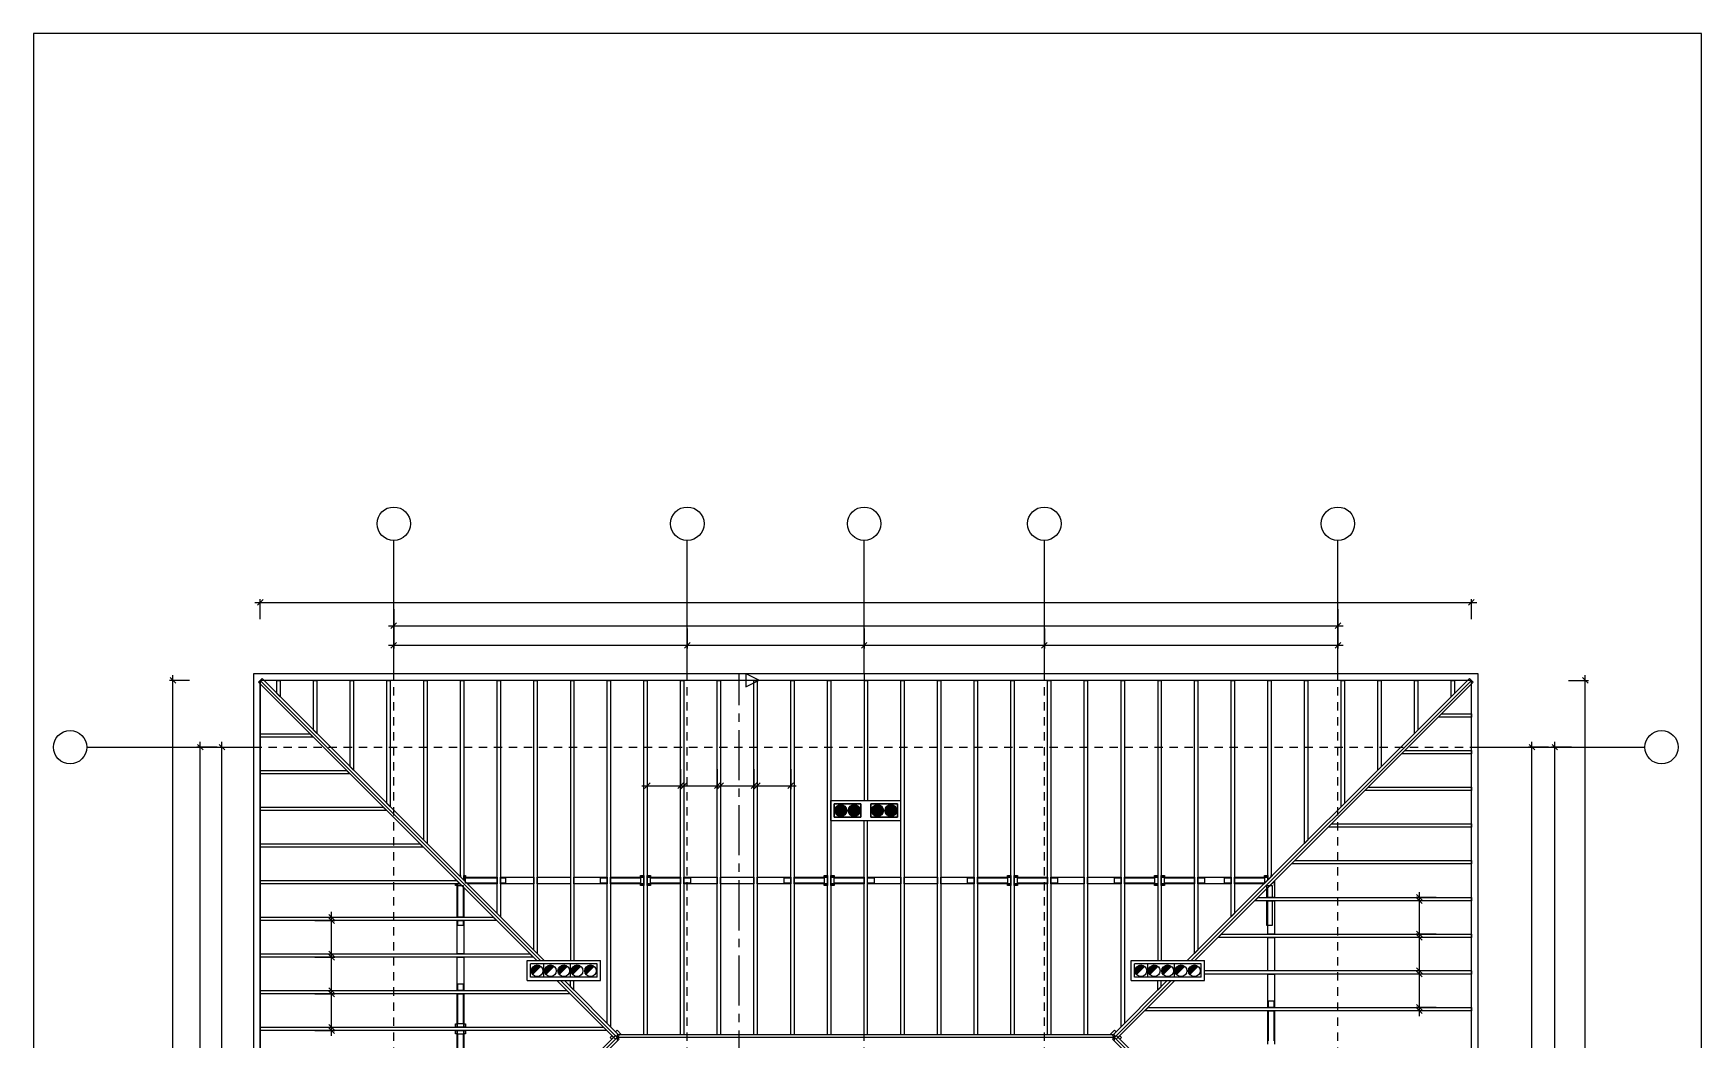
# Model space of a CAD drawing. Header units: metres. Extents: x -220 to 294, y -29 to 18.
# Drawn here: x -40.28 to -15.28, y 2.92 to 18 of the extents above; entities that cross this region are included whole.
import ezdxf

# ---------------------------------------------------------------- set-up
doc = ezdxf.new("R2010")
doc.units = ezdxf.units.M
doc.header["$MEASUREMENT"] = 0
doc.linetypes.add('CENTER2', pattern=[1.125, 0.75, -0.125, 0.125, -0.125])
doc.linetypes.add('HIDDEN2', pattern=[0.1875, 0.125, -0.0625])
for name, color, linetype in [('Aks', 7, 'Continuous'), ('Cati', 7, 'Continuous'), ('Cizgi', 7, 'Continuous'), ('Duvar', 7, 'Continuous'), ('Olculendirme', 7, 'Continuous'), ('Rota', 7, 'Continuous'), ('Standart', 7, 'Continuous')]:
    doc.layers.add(name, color=color, linetype=linetype)

msp = doc.modelspace()

# ---------------------------------------------------------------- hatches: boundary and pattern name
at = {"layer": 'Standart', "linetype": 'Continuous', "lineweight": -3}
for points in [[(-28.123, 6.41), (-28.129, 6.416), (-28.14, 6.423), (-28.15, 6.428), (-28.163, 6.433), (-28.176, 6.435), (-28.184, 6.435), (-28.191, 6.435), (-28.201, 6.434), (-28.207, 6.432), (-28.213, 6.43), (-28.223, 6.426), (-28.234, 6.42), (-28.243, 6.412), (-28.25, 6.406), (-28.255, 6.399), (-28.259, 6.392), (-28.262, 6.388), (-28.266, 6.378), (-28.268, 6.37), (-28.27, 6.364), (-28.271, 6.359), (-28.271, 6.353), (-28.271, 6.346), (-28.271, 6.337), (-28.269, 6.329), (-28.266, 6.319), (-28.263, 6.312), (-28.26, 6.306), (-28.257, 6.301), (-28.254, 6.297), (-28.252, 6.294), (-28.249, 6.29), (-28.246, 6.287)], [(-28.243, 6.29), (-28.237, 6.284), (-28.226, 6.277), (-28.216, 6.272), (-28.203, 6.267), (-28.19, 6.265), (-28.182, 6.265), (-28.175, 6.265), (-28.165, 6.266), (-28.159, 6.268), (-28.153, 6.27), (-28.143, 6.274), (-28.132, 6.28), (-28.123, 6.288), (-28.116, 6.294), (-28.111, 6.301), (-28.107, 6.308), (-28.104, 6.312), (-28.1, 6.322), (-28.098, 6.33), (-28.096, 6.336), (-28.095, 6.341), (-28.095, 6.347), (-28.095, 6.354), (-28.095, 6.363), (-28.097, 6.371), (-28.1, 6.381), (-28.103, 6.388), (-28.106, 6.394), (-28.109, 6.399), (-28.112, 6.403), (-28.114, 6.406), (-28.117, 6.41), (-28.12, 6.413)], [(-27.923, 6.41), (-27.929, 6.416), (-27.94, 6.423), (-27.95, 6.428), (-27.963, 6.433), (-27.976, 6.435), (-27.984, 6.435), (-27.991, 6.435), (-28.001, 6.434), (-28.007, 6.432), (-28.013, 6.43), (-28.023, 6.426), (-28.034, 6.42), (-28.043, 6.412), (-28.05, 6.406), (-28.055, 6.399), (-28.059, 6.392), (-28.062, 6.388), (-28.066, 6.378), (-28.068, 6.37), (-28.07, 6.364), (-28.071, 6.359), (-28.071, 6.353), (-28.071, 6.346), (-28.071, 6.337), (-28.069, 6.329), (-28.066, 6.319), (-28.063, 6.312), (-28.06, 6.306), (-28.057, 6.301), (-28.054, 6.297), (-28.052, 6.294), (-28.049, 6.29), (-28.046, 6.287)], [(-28.043, 6.29), (-28.037, 6.284), (-28.026, 6.277), (-28.016, 6.272), (-28.003, 6.267), (-27.99, 6.265), (-27.982, 6.265), (-27.975, 6.265), (-27.965, 6.266), (-27.959, 6.268), (-27.953, 6.27), (-27.943, 6.274), (-27.932, 6.28), (-27.923, 6.288), (-27.916, 6.294), (-27.911, 6.301), (-27.907, 6.308), (-27.904, 6.312), (-27.9, 6.322), (-27.898, 6.33), (-27.896, 6.336), (-27.895, 6.341), (-27.895, 6.347), (-27.895, 6.354), (-27.895, 6.363), (-27.897, 6.371), (-27.9, 6.381), (-27.903, 6.388), (-27.906, 6.394), (-27.909, 6.399), (-27.912, 6.403), (-27.914, 6.406), (-27.917, 6.41), (-27.92, 6.413)], [(-27.573, 6.41), (-27.579, 6.416), (-27.59, 6.423), (-27.6, 6.428), (-27.613, 6.433), (-27.626, 6.435), (-27.634, 6.435), (-27.641, 6.435), (-27.651, 6.434), (-27.657, 6.432), (-27.663, 6.43), (-27.673, 6.426), (-27.684, 6.42), (-27.693, 6.412), (-27.7, 6.406), (-27.705, 6.399), (-27.709, 6.392), (-27.712, 6.388), (-27.716, 6.378), (-27.718, 6.37), (-27.72, 6.364), (-27.721, 6.359), (-27.721, 6.353), (-27.721, 6.346), (-27.721, 6.337), (-27.719, 6.329), (-27.716, 6.319), (-27.713, 6.312), (-27.71, 6.306), (-27.707, 6.301), (-27.704, 6.297), (-27.702, 6.294), (-27.699, 6.29), (-27.696, 6.287)], [(-27.693, 6.29), (-27.687, 6.284), (-27.676, 6.277), (-27.666, 6.272), (-27.653, 6.267), (-27.64, 6.265), (-27.632, 6.265), (-27.625, 6.265), (-27.615, 6.266), (-27.609, 6.268), (-27.603, 6.27), (-27.593, 6.274), (-27.582, 6.28), (-27.573, 6.288), (-27.566, 6.294), (-27.561, 6.301), (-27.557, 6.308), (-27.554, 6.312), (-27.55, 6.322), (-27.548, 6.33), (-27.546, 6.336), (-27.545, 6.341), (-27.545, 6.347), (-27.545, 6.354), (-27.545, 6.363), (-27.547, 6.371), (-27.55, 6.381), (-27.553, 6.388), (-27.556, 6.394), (-27.559, 6.399), (-27.562, 6.403), (-27.564, 6.406), (-27.567, 6.41), (-27.57, 6.413)], [(-27.373, 6.41), (-27.379, 6.416), (-27.39, 6.423), (-27.4, 6.428), (-27.413, 6.433), (-27.426, 6.435), (-27.434, 6.435), (-27.441, 6.435), (-27.451, 6.434), (-27.457, 6.432), (-27.463, 6.43), (-27.473, 6.426), (-27.484, 6.42), (-27.493, 6.412), (-27.5, 6.406), (-27.505, 6.399), (-27.509, 6.392), (-27.512, 6.388), (-27.516, 6.378), (-27.518, 6.37), (-27.52, 6.364), (-27.521, 6.359), (-27.521, 6.353), (-27.521, 6.346), (-27.521, 6.337), (-27.519, 6.329), (-27.516, 6.319), (-27.513, 6.312), (-27.51, 6.306), (-27.507, 6.301), (-27.504, 6.297), (-27.502, 6.294), (-27.499, 6.29), (-27.496, 6.287)], [(-27.493, 6.29), (-27.487, 6.284), (-27.476, 6.277), (-27.466, 6.272), (-27.453, 6.267), (-27.44, 6.265), (-27.432, 6.265), (-27.425, 6.265), (-27.415, 6.266), (-27.409, 6.268), (-27.403, 6.27), (-27.393, 6.274), (-27.382, 6.28), (-27.373, 6.288), (-27.366, 6.294), (-27.361, 6.301), (-27.357, 6.308), (-27.354, 6.312), (-27.35, 6.322), (-27.348, 6.33), (-27.346, 6.336), (-27.345, 6.341), (-27.345, 6.347), (-27.345, 6.354), (-27.345, 6.363), (-27.347, 6.371), (-27.35, 6.381), (-27.353, 6.388), (-27.356, 6.394), (-27.359, 6.399), (-27.362, 6.403), (-27.364, 6.406), (-27.367, 6.41), (-27.37, 6.413)], [(-32.673, 4.01), (-32.679, 4.016), (-32.69, 4.023), (-32.7, 4.028), (-32.713, 4.033), (-32.726, 4.035), (-32.734, 4.035), (-32.741, 4.035), (-32.751, 4.034), (-32.757, 4.032), (-32.763, 4.03), (-32.773, 4.026), (-32.784, 4.02), (-32.793, 4.012), (-32.8, 4.006), (-32.805, 3.999), (-32.809, 3.992), (-32.812, 3.988), (-32.816, 3.978), (-32.818, 3.97), (-32.82, 3.964), (-32.821, 3.959), (-32.821, 3.953), (-32.821, 3.946), (-32.821, 3.937), (-32.819, 3.929), (-32.816, 3.919), (-32.813, 3.912), (-32.81, 3.906), (-32.807, 3.901), (-32.804, 3.897), (-32.802, 3.894), (-32.799, 3.89), (-32.796, 3.887)], [(-32.473, 4.01), (-32.479, 4.016), (-32.49, 4.023), (-32.5, 4.028), (-32.513, 4.033), (-32.526, 4.035), (-32.534, 4.035), (-32.541, 4.035), (-32.551, 4.034), (-32.557, 4.032), (-32.563, 4.03), (-32.573, 4.026), (-32.584, 4.02), (-32.593, 4.012), (-32.6, 4.006), (-32.605, 3.999), (-32.609, 3.992), (-32.612, 3.988), (-32.616, 3.978), (-32.618, 3.97), (-32.62, 3.964), (-32.621, 3.959), (-32.621, 3.953), (-32.621, 3.946), (-32.621, 3.937), (-32.619, 3.929), (-32.616, 3.919), (-32.613, 3.912), (-32.61, 3.906), (-32.607, 3.901), (-32.604, 3.897), (-32.602, 3.894), (-32.599, 3.89), (-32.596, 3.887)], [(-32.273, 4.01), (-32.279, 4.016), (-32.29, 4.023), (-32.3, 4.028), (-32.313, 4.033), (-32.326, 4.035), (-32.334, 4.035), (-32.341, 4.035), (-32.351, 4.034), (-32.357, 4.032), (-32.363, 4.03), (-32.373, 4.026), (-32.384, 4.02), (-32.393, 4.012), (-32.4, 4.006), (-32.405, 3.999), (-32.409, 3.992), (-32.412, 3.988), (-32.416, 3.978), (-32.418, 3.97), (-32.42, 3.964), (-32.421, 3.959), (-32.421, 3.953), (-32.421, 3.946), (-32.421, 3.937), (-32.419, 3.929), (-32.416, 3.919), (-32.413, 3.912), (-32.41, 3.906), (-32.407, 3.901), (-32.404, 3.897), (-32.402, 3.894), (-32.399, 3.89), (-32.396, 3.887)], [(-32.073, 4.01), (-32.079, 4.016), (-32.09, 4.023), (-32.1, 4.028), (-32.113, 4.033), (-32.126, 4.035), (-32.134, 4.035), (-32.141, 4.035), (-32.151, 4.034), (-32.157, 4.032), (-32.163, 4.03), (-32.173, 4.026), (-32.184, 4.02), (-32.193, 4.012), (-32.2, 4.006), (-32.205, 3.999), (-32.209, 3.992), (-32.212, 3.988), (-32.216, 3.978), (-32.218, 3.97), (-32.22, 3.964), (-32.221, 3.959), (-32.221, 3.953), (-32.221, 3.946), (-32.221, 3.937), (-32.219, 3.929), (-32.216, 3.919), (-32.213, 3.912), (-32.21, 3.906), (-32.207, 3.901), (-32.204, 3.897), (-32.202, 3.894), (-32.199, 3.89), (-32.196, 3.887)], [(-31.873, 4.01), (-31.879, 4.016), (-31.89, 4.023), (-31.9, 4.028), (-31.913, 4.033), (-31.926, 4.035), (-31.934, 4.035), (-31.941, 4.035), (-31.951, 4.034), (-31.957, 4.032), (-31.963, 4.03), (-31.973, 4.026), (-31.984, 4.02), (-31.993, 4.012), (-32, 4.006), (-32.005, 3.999), (-32.009, 3.992), (-32.012, 3.988), (-32.016, 3.978), (-32.018, 3.97), (-32.02, 3.964), (-32.021, 3.959), (-32.021, 3.953), (-32.021, 3.946), (-32.021, 3.937), (-32.019, 3.929), (-32.016, 3.919), (-32.013, 3.912), (-32.01, 3.906), (-32.007, 3.901), (-32.004, 3.897), (-32.002, 3.894), (-31.999, 3.89), (-31.996, 3.887)], [(-23.624, 4.01), (-23.631, 4.016), (-23.641, 4.023), (-23.652, 4.028), (-23.664, 4.033), (-23.677, 4.035), (-23.685, 4.035), (-23.692, 4.035), (-23.702, 4.034), (-23.708, 4.032), (-23.714, 4.03), (-23.725, 4.026), (-23.735, 4.02), (-23.744, 4.012), (-23.751, 4.006), (-23.756, 3.999), (-23.76, 3.992), (-23.763, 3.988), (-23.767, 3.978), (-23.769, 3.97), (-23.771, 3.964), (-23.772, 3.959), (-23.772, 3.953), (-23.772, 3.946), (-23.772, 3.937), (-23.77, 3.929), (-23.767, 3.919), (-23.764, 3.912), (-23.761, 3.906), (-23.758, 3.901), (-23.755, 3.897), (-23.753, 3.894), (-23.75, 3.89), (-23.747, 3.887)], [(-23.424, 4.01), (-23.431, 4.016), (-23.441, 4.023), (-23.452, 4.028), (-23.464, 4.033), (-23.477, 4.035), (-23.485, 4.035), (-23.492, 4.035), (-23.502, 4.034), (-23.508, 4.032), (-23.514, 4.03), (-23.525, 4.026), (-23.535, 4.02), (-23.544, 4.012), (-23.551, 4.006), (-23.556, 3.999), (-23.56, 3.992), (-23.563, 3.988), (-23.567, 3.978), (-23.569, 3.97), (-23.571, 3.964), (-23.572, 3.959), (-23.572, 3.953), (-23.572, 3.946), (-23.572, 3.937), (-23.57, 3.929), (-23.567, 3.919), (-23.564, 3.912), (-23.561, 3.906), (-23.558, 3.901), (-23.555, 3.897), (-23.553, 3.894), (-23.55, 3.89), (-23.547, 3.887)], [(-23.224, 4.01), (-23.231, 4.016), (-23.241, 4.023), (-23.252, 4.028), (-23.264, 4.033), (-23.277, 4.035), (-23.285, 4.035), (-23.292, 4.035), (-23.302, 4.034), (-23.308, 4.032), (-23.314, 4.03), (-23.325, 4.026), (-23.335, 4.02), (-23.344, 4.012), (-23.351, 4.006), (-23.356, 3.999), (-23.36, 3.992), (-23.363, 3.988), (-23.367, 3.978), (-23.369, 3.97), (-23.371, 3.964), (-23.372, 3.959), (-23.372, 3.953), (-23.372, 3.946), (-23.372, 3.937), (-23.37, 3.929), (-23.367, 3.919), (-23.364, 3.912), (-23.361, 3.906), (-23.358, 3.901), (-23.355, 3.897), (-23.353, 3.894), (-23.35, 3.89), (-23.347, 3.887)], [(-23.024, 4.01), (-23.031, 4.016), (-23.041, 4.023), (-23.052, 4.028), (-23.064, 4.033), (-23.077, 4.035), (-23.085, 4.035), (-23.092, 4.035), (-23.102, 4.034), (-23.108, 4.032), (-23.114, 4.03), (-23.125, 4.026), (-23.135, 4.02), (-23.144, 4.012), (-23.151, 4.006), (-23.156, 3.999), (-23.16, 3.992), (-23.163, 3.988), (-23.167, 3.978), (-23.169, 3.97), (-23.171, 3.964), (-23.172, 3.959), (-23.172, 3.953), (-23.172, 3.946), (-23.172, 3.937), (-23.17, 3.929), (-23.167, 3.919), (-23.164, 3.912), (-23.161, 3.906), (-23.158, 3.901), (-23.155, 3.897), (-23.153, 3.894), (-23.15, 3.89), (-23.147, 3.887)], [(-22.824, 4.01), (-22.831, 4.016), (-22.841, 4.023), (-22.852, 4.028), (-22.864, 4.033), (-22.877, 4.035), (-22.885, 4.035), (-22.892, 4.035), (-22.902, 4.034), (-22.908, 4.032), (-22.914, 4.03), (-22.925, 4.026), (-22.935, 4.02), (-22.944, 4.012), (-22.951, 4.006), (-22.956, 3.999), (-22.96, 3.992), (-22.963, 3.988), (-22.967, 3.978), (-22.969, 3.97), (-22.971, 3.964), (-22.972, 3.959), (-22.972, 3.953), (-22.972, 3.946), (-22.972, 3.937), (-22.97, 3.929), (-22.967, 3.919), (-22.964, 3.912), (-22.961, 3.906), (-22.958, 3.901), (-22.955, 3.897), (-22.953, 3.894), (-22.95, 3.89), (-22.947, 3.887)]]:
    msp.add_hatch(color=173, dxfattribs=at).paths.add_polyline_path(points)

# ---------------------------------------------------------------- linework, layer by layer
at = {"layer": 'Aks', "color": 248, "linetype": 'Continuous', "lineweight": -3}
for points in [[(-34.883, 8.4), (-34.883, 10.4)], [(-30.483, 8.4), (-30.483, 10.4)], [(-27.833, 8.4), (-27.833, 10.4)], [(-25.133, 8.4), (-25.133, 10.4)], [(-20.734, 8.4), (-20.734, 10.4)], [(-39.483, 7.3), (-36.983, 7.3)], [(-18.634, 7.3), (-16.134, 7.3)]]:
    msp.add_lwpolyline(points, dxfattribs=at)
at = {"layer": 'Aks', "color": 248, "linetype": 'HIDDEN2', "lineweight": -3}
for points in [[(-34.883, -2.5), (-34.883, 8.4)], [(-30.483, -2.5), (-30.483, 8.4)], [(-27.833, 8.4), (-27.833, 6.5)], [(-25.133, -2.5), (-25.133, 8.4)], [(-20.734, -2.5), (-20.734, 8.4)], [(-36.983, 7.3), (-18.634, 7.3)], [(-27.833, -2.5), (-27.833, 6.2)]]:
    msp.add_lwpolyline(points, dxfattribs=at)
at = {"layer": 'Aks', "color": 115, "linetype": 'Continuous', "lineweight": -3}
for centre in [(-34.883, 10.65), (-30.483, 10.65), (-27.833, 10.65), (-25.133, 10.65), (-20.734, 10.65), (-39.733, 7.3), (-15.884, 7.3)]:
    msp.add_circle(centre, 0.25, dxfattribs=at)
at = {"layer": 'Cati', "color": 47, "linetype": 'Continuous', "lineweight": -3}
for points in [[(-36.855, 8.328), (-36.911, 8.272)], [(-36.911, 8.272), (-32.74, 4.1)], [(-36.855, 8.328), (-32.626, 4.1)], [(-36.634, 8.107), (-36.634, 8.3)], [(-36.634, 8.3), (-36.584, 8.3)], [(-36.584, 8.3), (-36.584, 8.057)], [(-36.084, 7.557), (-36.084, 8.3)], [(-36.084, 8.3), (-36.034, 8.3)], [(-36.034, 8.3), (-36.034, 7.507)], [(-35.534, 7.007), (-35.534, 8.3)], [(-35.534, 8.3), (-35.484, 8.3)], [(-35.484, 8.3), (-35.484, 6.957)], [(-34.984, 6.457), (-34.984, 8.3)], [(-34.984, 8.3), (-34.934, 8.3)], [(-34.934, 8.3), (-34.934, 6.407)], [(-34.434, 5.907), (-34.434, 8.3)], [(-34.434, 8.3), (-34.384, 8.3)], [(-34.384, 8.3), (-34.384, 5.857)], [(-33.884, 5.357), (-33.884, 8.3)], [(-33.884, 8.3), (-33.834, 8.3)], [(-33.834, 8.3), (-33.834, 5.307)], [(-33.334, 4.807), (-33.334, 8.3)], [(-33.334, 8.3), (-33.284, 8.3)], [(-33.284, 8.3), (-33.284, 4.757)], [(-32.784, 4.257), (-32.784, 8.3)], [(-32.784, 8.3), (-32.734, 8.3)], [(-32.734, 8.3), (-32.734, 4.207)], [(-32.234, 8.3), (-32.184, 8.3)], [(-32.234, 8.3), (-32.234, 4.1)], [(-32.184, 8.3), (-32.184, 4.1)], [(-31.684, 3.157), (-31.684, 8.3)], [(-31.684, 8.3), (-31.634, 8.3)], [(-31.634, 8.3), (-31.634, 3.107)], [(-31.134, 8.3), (-31.084, 8.3)], [(-31.134, 2.99), (-31.134, 8.3)], [(-31.084, 8.3), (-31.084, 2.99)], [(-30.584, 8.3), (-30.534, 8.3)], [(-30.584, 2.99), (-30.584, 8.3)], [(-30.534, 8.3), (-30.534, 2.99)], [(-30.034, 8.3), (-29.984, 8.3)], [(-30.034, 2.99), (-30.034, 8.3)], [(-29.984, 8.3), (-29.984, 2.99)], [(-29.484, 8.3), (-29.434, 8.3)], [(-29.484, 2.99), (-29.484, 8.3)], [(-29.434, 8.3), (-29.434, 2.99)], [(-28.934, 8.3), (-28.884, 8.3)], [(-28.934, 2.99), (-28.934, 8.3)], [(-28.884, 8.3), (-28.884, 2.99)], [(-28.384, 8.3), (-28.334, 8.3)], [(-28.384, 2.99), (-28.384, 8.3)], [(-28.334, 8.3), (-28.334, 2.99)], [(-27.834, 8.3), (-27.784, 8.3)], [(-27.834, 8.3), (-27.834, 6.5)], [(-27.784, 8.3), (-27.784, 6.5)], [(-27.284, 8.3), (-27.234, 8.3)], [(-27.284, 2.99), (-27.284, 8.3)], [(-27.234, 8.3), (-27.234, 2.99)], [(-26.734, 8.3), (-26.684, 8.3)], [(-26.734, 2.99), (-26.734, 8.3)], [(-26.684, 8.3), (-26.684, 2.99)], [(-26.184, 8.3), (-26.134, 8.3)], [(-26.184, 2.99), (-26.184, 8.3)], [(-26.134, 8.3), (-26.134, 2.99)], [(-25.634, 8.3), (-25.584, 8.3)], [(-25.634, 2.99), (-25.634, 8.3)], [(-25.584, 8.3), (-25.584, 2.99)], [(-25.084, 8.3), (-25.034, 8.3)], [(-25.084, 2.99), (-25.084, 8.3)], [(-25.034, 8.3), (-25.034, 2.99)], [(-24.534, 8.3), (-24.484, 8.3)], [(-24.534, 2.99), (-24.534, 8.3)], [(-24.484, 8.3), (-24.484, 2.99)], [(-23.984, 8.3), (-23.934, 8.3)], [(-23.984, 3.107), (-23.984, 8.3)], [(-23.934, 8.3), (-23.934, 3.157)], [(-23.434, 8.3), (-23.384, 8.3)], [(-23.434, 8.3), (-23.434, 4.1)], [(-23.384, 8.3), (-23.384, 4.1)], [(-18.762, 8.328), (-22.991, 4.1)], [(-22.884, 8.3), (-22.834, 8.3)], [(-22.884, 4.207), (-22.884, 8.3)], [(-18.706, 8.272), (-22.878, 4.1)], [(-22.834, 8.3), (-22.834, 4.257)], [(-22.334, 8.3), (-22.284, 8.3)], [(-22.334, 4.757), (-22.334, 8.3)], [(-22.284, 8.3), (-22.284, 4.807)], [(-21.784, 8.3), (-21.734, 8.3)], [(-21.784, 5.307), (-21.784, 8.3)], [(-21.734, 8.3), (-21.734, 5.357)], [(-21.234, 8.3), (-21.184, 8.3)], [(-21.234, 5.857), (-21.234, 8.3)], [(-21.184, 8.3), (-21.184, 5.907)], [(-20.684, 8.3), (-20.634, 8.3)], [(-20.684, 6.407), (-20.684, 8.3)], [(-20.634, 8.3), (-20.634, 6.457)], [(-20.134, 8.3), (-20.084, 8.3)], [(-20.134, 6.957), (-20.134, 8.3)], [(-20.084, 8.3), (-20.084, 7.007)], [(-19.584, 8.3), (-19.534, 8.3)], [(-19.584, 7.507), (-19.584, 8.3)], [(-19.534, 8.3), (-19.534, 7.557)], [(-19.034, 8.3), (-18.984, 8.3)], [(-19.034, 8.057), (-19.034, 8.3)], [(-18.984, 8.3), (-18.984, 8.107)], [(-18.706, 8.272), (-18.762, 8.328)], [(-36.584, 8.057), (-36.634, 8.107)], [(-18.984, 8.107), (-19.034, 8.057)], [(-19.229, 7.749), (-19.179, 7.799)], [(-19.179, 7.799), (-18.734, 7.799)], [(-18.734, 7.799), (-18.734, 7.749)], [(-36.883, 7.451), (-36.883, 7.501)], [(-36.883, 7.501), (-36.141, 7.501)], [(-36.141, 7.501), (-36.091, 7.451)], [(-36.034, 7.507), (-36.084, 7.557)], [(-19.534, 7.557), (-19.584, 7.507)], [(-18.734, 7.749), (-19.229, 7.749)], [(-36.091, 7.451), (-36.883, 7.451)], [(-35.484, 6.957), (-35.534, 7.007)], [(-20.084, 7.007), (-20.134, 6.957)], [(-19.779, 7.199), (-19.729, 7.249)], [(-18.734, 7.199), (-19.779, 7.199)], [(-19.729, 7.249), (-18.734, 7.249)], [(-18.734, 7.249), (-18.734, 7.199)], [(-36.883, 6.901), (-36.883, 6.951)], [(-36.883, 6.951), (-35.591, 6.951)], [(-35.541, 6.901), (-36.883, 6.901)], [(-35.591, 6.951), (-35.541, 6.901)], [(-20.329, 6.649), (-20.279, 6.699)], [(-18.734, 6.649), (-20.329, 6.649)], [(-20.279, 6.699), (-18.734, 6.699)], [(-18.734, 6.699), (-18.734, 6.649)], [(-36.883, 6.351), (-36.883, 6.401)], [(-36.883, 6.401), (-35.041, 6.401)], [(-34.991, 6.351), (-36.883, 6.351)], [(-35.041, 6.401), (-34.991, 6.351)], [(-34.934, 6.407), (-34.984, 6.457)], [(-20.634, 6.457), (-20.684, 6.407)], [(-27.834, 2.99), (-27.834, 6.2)], [(-27.784, 2.99), (-27.784, 6.2)], [(-20.879, 6.099), (-20.829, 6.149)], [(-18.734, 6.099), (-20.879, 6.099)], [(-20.829, 6.149), (-18.734, 6.149)], [(-18.734, 6.149), (-18.734, 6.099)], [(-36.883, 5.801), (-36.883, 5.851)], [(-36.883, 5.851), (-34.491, 5.851)], [(-34.441, 5.801), (-36.883, 5.801)], [(-34.491, 5.851), (-34.441, 5.801)], [(-34.384, 5.857), (-34.434, 5.907)], [(-21.184, 5.907), (-21.234, 5.857)], [(-21.429, 5.549), (-21.379, 5.599)], [(-18.734, 5.549), (-21.429, 5.549)], [(-21.379, 5.599), (-18.734, 5.599)], [(-18.734, 5.599), (-18.734, 5.549)], [(-36.883, 5.251), (-36.883, 5.301)], [(-36.883, 5.301), (-33.941, 5.301)], [(-33.891, 5.251), (-36.883, 5.251)], [(-33.958, 5.301), (-33.958, 5.318)], [(-33.958, 5.318), (-33.941, 5.301)], [(-33.941, 5.301), (-33.958, 5.301)], [(-33.958, 5.225), (-33.958, 5.251)], [(-33.958, 5.251), (-33.933, 5.251)], [(-33.941, 5.301), (-33.891, 5.251)], [(-33.933, 5.251), (-33.933, 5.225)], [(-33.933, 4.751), (-33.933, 5.251)], [(-33.933, 5.251), (-33.891, 5.251)], [(-33.884, 5.357), (-33.901, 5.375)], [(-33.901, 5.375), (-33.884, 5.375)], [(-33.891, 5.251), (-33.833, 5.193)], [(-33.884, 5.375), (-33.884, 5.357)], [(-33.834, 5.307), (-33.884, 5.357)], [(-33.834, 5.35), (-33.834, 5.375)], [(-33.834, 5.375), (-33.808, 5.375)], [(-33.808, 5.35), (-33.834, 5.35)], [(-33.834, 5.307), (-33.834, 5.35)], [(-33.834, 5.35), (-33.334, 5.35)], [(-33.776, 5.25), (-33.834, 5.307)], [(-33.808, 5.375), (-33.808, 5.35)], [(-33.808, 5.26), (-33.808, 5.34)], [(-33.808, 5.34), (-33.334, 5.34)], [(-33.334, 5.26), (-33.808, 5.26)], [(-33.334, 5.25), (-33.776, 5.25)], [(-33.334, 5.35), (-33.334, 5.25)], [(-33.334, 5.34), (-33.334, 5.26)], [(-33.284, 5.25), (-33.284, 5.35)], [(-33.284, 5.35), (-32.784, 5.35)], [(-33.284, 5.26), (-33.284, 5.34)], [(-33.284, 5.34), (-33.209, 5.34)], [(-33.209, 5.26), (-33.284, 5.26)], [(-32.784, 5.25), (-33.284, 5.25)], [(-33.209, 5.34), (-33.209, 5.26)], [(-32.784, 5.35), (-32.784, 5.25)], [(-32.734, 5.25), (-32.734, 5.35)], [(-32.734, 5.35), (-32.234, 5.35)], [(-32.234, 5.25), (-32.734, 5.25)], [(-32.234, 5.35), (-32.234, 5.25)], [(-32.184, 5.25), (-32.184, 5.35)], [(-32.184, 5.35), (-31.684, 5.35)], [(-31.684, 5.25), (-32.184, 5.25)], [(-31.783, 5.26), (-31.783, 5.34)], [(-31.783, 5.34), (-31.684, 5.34)], [(-31.684, 5.26), (-31.783, 5.26)], [(-31.684, 5.35), (-31.684, 5.25)], [(-31.684, 5.34), (-31.684, 5.26)], [(-31.634, 5.25), (-31.634, 5.35)], [(-31.634, 5.35), (-31.134, 5.35)], [(-31.634, 5.26), (-31.634, 5.34)], [(-31.634, 5.34), (-31.184, 5.34)], [(-31.184, 5.26), (-31.634, 5.26)], [(-31.134, 5.25), (-31.634, 5.25)], [(-31.184, 5.35), (-31.184, 5.375)], [(-31.184, 5.375), (-31.134, 5.375)], [(-31.134, 5.35), (-31.184, 5.35)], [(-31.184, 5.34), (-31.184, 5.26)], [(-31.184, 5.225), (-31.184, 5.25)], [(-31.184, 5.25), (-31.134, 5.25)], [(-31.134, 5.375), (-31.134, 5.35)], [(-31.134, 5.35), (-31.134, 5.25)], [(-31.134, 5.25), (-31.134, 5.225)], [(-31.084, 5.35), (-31.084, 5.375)], [(-31.084, 5.375), (-31.034, 5.375)], [(-31.034, 5.35), (-31.084, 5.35)], [(-31.084, 5.25), (-31.084, 5.35)], [(-31.084, 5.35), (-30.584, 5.35)], [(-31.084, 5.225), (-31.084, 5.25)], [(-31.084, 5.25), (-31.034, 5.25)], [(-30.584, 5.25), (-31.084, 5.25)], [(-31.034, 5.375), (-31.034, 5.35)], [(-31.034, 5.26), (-31.034, 5.34)], [(-31.034, 5.34), (-30.584, 5.34)], [(-30.584, 5.26), (-31.034, 5.26)], [(-31.034, 5.25), (-31.034, 5.225)], [(-30.584, 5.35), (-30.584, 5.25)], [(-30.584, 5.34), (-30.584, 5.26)], [(-30.534, 5.25), (-30.534, 5.35)], [(-30.534, 5.35), (-30.034, 5.35)], [(-30.534, 5.26), (-30.534, 5.34)], [(-30.534, 5.34), (-30.435, 5.34)], [(-30.435, 5.26), (-30.534, 5.26)], [(-30.034, 5.25), (-30.534, 5.25)], [(-30.435, 5.34), (-30.435, 5.26)], [(-30.034, 5.35), (-30.034, 5.25)], [(-29.984, 5.25), (-29.984, 5.35)], [(-29.984, 5.35), (-29.484, 5.35)], [(-29.484, 5.25), (-29.984, 5.25)], [(-29.484, 5.35), (-29.484, 5.25)], [(-29.434, 5.25), (-29.434, 5.35)], [(-29.434, 5.35), (-28.934, 5.35)], [(-28.934, 5.25), (-29.434, 5.25)], [(-29.033, 5.26), (-29.033, 5.34)], [(-29.033, 5.34), (-28.934, 5.34)], [(-28.934, 5.26), (-29.033, 5.26)], [(-28.934, 5.35), (-28.934, 5.25)], [(-28.934, 5.34), (-28.934, 5.26)], [(-28.884, 5.25), (-28.884, 5.35)], [(-28.884, 5.35), (-28.384, 5.35)], [(-28.884, 5.26), (-28.884, 5.34)], [(-28.884, 5.34), (-28.434, 5.34)], [(-28.434, 5.26), (-28.884, 5.26)], [(-28.384, 5.25), (-28.884, 5.25)], [(-28.434, 5.35), (-28.434, 5.375)], [(-28.434, 5.375), (-28.384, 5.375)], [(-28.384, 5.35), (-28.434, 5.35)], [(-28.434, 5.34), (-28.434, 5.26)], [(-28.434, 5.225), (-28.434, 5.25)], [(-28.434, 5.25), (-28.384, 5.25)], [(-28.384, 5.375), (-28.384, 5.35)], [(-28.384, 5.35), (-28.384, 5.25)], [(-28.384, 5.25), (-28.384, 5.225)], [(-28.334, 5.35), (-28.334, 5.375)], [(-28.334, 5.375), (-28.284, 5.375)], [(-28.284, 5.35), (-28.334, 5.35)], [(-28.334, 5.25), (-28.334, 5.35)], [(-28.334, 5.35), (-27.834, 5.35)], [(-28.334, 5.225), (-28.334, 5.25)], [(-28.334, 5.25), (-28.284, 5.25)], [(-27.834, 5.25), (-28.334, 5.25)], [(-28.284, 5.375), (-28.284, 5.35)], [(-28.284, 5.26), (-28.284, 5.34)], [(-28.284, 5.34), (-27.834, 5.34)], [(-27.834, 5.26), (-28.284, 5.26)], [(-28.284, 5.25), (-28.284, 5.225)], [(-27.834, 5.35), (-27.834, 5.25)], [(-27.834, 5.34), (-27.834, 5.26)], [(-27.784, 5.25), (-27.784, 5.35)], [(-27.784, 5.35), (-27.284, 5.35)], [(-27.784, 5.26), (-27.784, 5.34)], [(-27.784, 5.34), (-27.685, 5.34)], [(-27.685, 5.26), (-27.784, 5.26)], [(-27.284, 5.25), (-27.784, 5.25)], [(-27.685, 5.34), (-27.685, 5.26)], [(-27.284, 5.35), (-27.284, 5.25)], [(-27.234, 5.25), (-27.234, 5.35)], [(-27.234, 5.35), (-26.734, 5.35)], [(-26.734, 5.25), (-27.234, 5.25)], [(-26.734, 5.35), (-26.734, 5.25)], [(-26.684, 5.25), (-26.684, 5.35)], [(-26.684, 5.35), (-26.184, 5.35)], [(-26.184, 5.25), (-26.684, 5.25)], [(-26.283, 5.26), (-26.283, 5.34)], [(-26.283, 5.34), (-26.184, 5.34)], [(-26.184, 5.26), (-26.283, 5.26)], [(-26.184, 5.35), (-26.184, 5.25)], [(-26.184, 5.34), (-26.184, 5.26)], [(-26.134, 5.25), (-26.134, 5.35)], [(-26.134, 5.35), (-25.634, 5.35)], [(-26.134, 5.26), (-26.134, 5.34)], [(-26.134, 5.34), (-25.684, 5.34)], [(-25.684, 5.26), (-26.134, 5.26)], [(-25.634, 5.25), (-26.134, 5.25)], [(-25.684, 5.35), (-25.684, 5.375)], [(-25.684, 5.375), (-25.634, 5.375)], [(-25.634, 5.35), (-25.684, 5.35)], [(-25.684, 5.34), (-25.684, 5.26)], [(-25.684, 5.225), (-25.684, 5.25)], [(-25.684, 5.25), (-25.634, 5.25)], [(-25.634, 5.375), (-25.634, 5.35)], [(-25.634, 5.35), (-25.634, 5.25)], [(-25.634, 5.25), (-25.634, 5.225)], [(-25.584, 5.35), (-25.584, 5.375)], [(-25.584, 5.375), (-25.534, 5.375)], [(-25.534, 5.35), (-25.584, 5.35)], [(-25.584, 5.25), (-25.584, 5.35)], [(-25.584, 5.35), (-25.084, 5.35)], [(-25.584, 5.225), (-25.584, 5.25)], [(-25.584, 5.25), (-25.534, 5.25)], [(-25.084, 5.25), (-25.584, 5.25)], [(-25.534, 5.375), (-25.534, 5.35)], [(-25.534, 5.26), (-25.534, 5.34)], [(-25.534, 5.34), (-25.084, 5.34)], [(-25.084, 5.26), (-25.534, 5.26)], [(-25.534, 5.25), (-25.534, 5.225)], [(-25.084, 5.35), (-25.084, 5.25)], [(-25.084, 5.34), (-25.084, 5.26)], [(-25.034, 5.25), (-25.034, 5.35)], [(-25.034, 5.35), (-24.534, 5.35)], [(-25.034, 5.26), (-25.034, 5.34)], [(-25.034, 5.34), (-24.935, 5.34)], [(-24.935, 5.26), (-25.034, 5.26)], [(-24.534, 5.25), (-25.034, 5.25)], [(-24.935, 5.34), (-24.935, 5.26)], [(-24.534, 5.35), (-24.534, 5.25)], [(-24.484, 5.25), (-24.484, 5.35)], [(-24.484, 5.35), (-23.984, 5.35)], [(-23.984, 5.25), (-24.484, 5.25)], [(-24.083, 5.26), (-24.083, 5.34)], [(-24.083, 5.34), (-23.984, 5.34)], [(-23.984, 5.26), (-24.083, 5.26)], [(-23.984, 5.35), (-23.984, 5.25)], [(-23.984, 5.34), (-23.984, 5.26)], [(-23.934, 5.25), (-23.934, 5.35)], [(-23.934, 5.35), (-23.434, 5.35)], [(-23.934, 5.26), (-23.934, 5.34)], [(-23.934, 5.34), (-23.484, 5.34)], [(-23.484, 5.26), (-23.934, 5.26)], [(-23.434, 5.25), (-23.934, 5.25)], [(-23.484, 5.35), (-23.484, 5.375)], [(-23.484, 5.375), (-23.434, 5.375)], [(-23.434, 5.35), (-23.484, 5.35)], [(-23.484, 5.34), (-23.484, 5.26)], [(-23.484, 5.225), (-23.484, 5.25)], [(-23.484, 5.25), (-23.434, 5.25)], [(-23.434, 5.375), (-23.434, 5.35)], [(-23.434, 5.35), (-23.434, 5.25)], [(-23.434, 5.25), (-23.434, 5.225)], [(-23.384, 5.35), (-23.384, 5.375)], [(-23.384, 5.375), (-23.334, 5.375)], [(-23.334, 5.35), (-23.384, 5.35)], [(-23.384, 5.25), (-23.384, 5.35)], [(-23.384, 5.35), (-22.884, 5.35)], [(-23.384, 5.225), (-23.384, 5.25)], [(-23.384, 5.25), (-23.334, 5.25)], [(-22.884, 5.25), (-23.384, 5.25)], [(-23.334, 5.375), (-23.334, 5.35)], [(-23.334, 5.26), (-23.334, 5.34)], [(-23.334, 5.34), (-22.884, 5.34)], [(-22.884, 5.26), (-23.334, 5.26)], [(-23.334, 5.25), (-23.334, 5.225)], [(-22.884, 5.35), (-22.884, 5.25)], [(-22.884, 5.34), (-22.884, 5.26)], [(-22.834, 5.25), (-22.834, 5.35)], [(-22.834, 5.35), (-22.334, 5.35)], [(-22.834, 5.26), (-22.834, 5.34)], [(-22.834, 5.34), (-22.735, 5.34)], [(-22.735, 5.26), (-22.834, 5.26)], [(-22.334, 5.25), (-22.834, 5.25)], [(-22.735, 5.34), (-22.735, 5.26)], [(-22.433, 5.26), (-22.433, 5.34)], [(-22.433, 5.34), (-22.334, 5.34)], [(-22.334, 5.26), (-22.433, 5.26)], [(-22.334, 5.35), (-22.334, 5.25)], [(-22.334, 5.34), (-22.334, 5.26)], [(-22.284, 5.25), (-22.284, 5.35)], [(-22.284, 5.35), (-21.784, 5.35)], [(-22.284, 5.26), (-22.284, 5.34)], [(-22.284, 5.34), (-21.834, 5.34)], [(-21.834, 5.26), (-22.284, 5.26)], [(-21.841, 5.25), (-22.284, 5.25)], [(-21.784, 5.307), (-21.841, 5.25)], [(-21.834, 5.35), (-21.834, 5.375)], [(-21.834, 5.375), (-21.784, 5.375)], [(-21.784, 5.35), (-21.834, 5.35)], [(-21.834, 5.34), (-21.834, 5.26)], [(-21.784, 5.375), (-21.784, 5.35)], [(-21.734, 5.357), (-21.784, 5.307)], [(-21.784, 5.35), (-21.784, 5.307)], [(-21.784, 5.193), (-21.684, 5.293)], [(-21.734, 5.357), (-21.734, 5.375)], [(-21.734, 5.375), (-21.716, 5.375)], [(-21.716, 5.375), (-21.734, 5.357)], [(-21.684, 5.293), (-21.684, 5.294)], [(-21.684, 5.294), (-21.684, 5.225)], [(-21.684, 5.225), (-21.684, 5.293)], [(-21.684, 5.293), (-21.684, 5.049)], [(-33.933, 5.225), (-33.958, 5.225)], [(-33.923, 4.751), (-33.923, 5.225)], [(-33.923, 5.225), (-33.843, 5.225)], [(-33.843, 5.225), (-33.843, 4.751)], [(-33.833, 5.193), (-33.833, 4.751)], [(-31.134, 5.225), (-31.184, 5.225)], [(-31.034, 5.225), (-31.084, 5.225)], [(-28.384, 5.225), (-28.434, 5.225)], [(-28.284, 5.225), (-28.334, 5.225)], [(-25.634, 5.225), (-25.684, 5.225)], [(-25.534, 5.225), (-25.584, 5.225)], [(-23.434, 5.225), (-23.484, 5.225)], [(-23.334, 5.225), (-23.384, 5.225)], [(-21.979, 4.999), (-21.929, 5.049)], [(-21.929, 5.049), (-18.734, 5.049)], [(-21.799, 5.049), (-21.799, 5.225)], [(-21.799, 5.225), (-21.719, 5.225)], [(-21.719, 5.049), (-21.799, 5.049)], [(-21.784, 5.049), (-21.784, 5.193)], [(-21.684, 5.049), (-21.784, 5.049)], [(-21.719, 5.225), (-21.719, 5.049)], [(-21.684, 5.225), (-21.684, 5.225)], [(-18.734, 5.049), (-18.734, 4.999)], [(-36.883, 4.701), (-36.883, 4.751)], [(-36.883, 4.751), (-33.391, 4.751)], [(-33.833, 4.751), (-33.933, 4.751)], [(-33.843, 4.751), (-33.923, 4.751)], [(-33.391, 4.751), (-33.341, 4.701)], [(-33.284, 4.757), (-33.334, 4.807)], [(-22.284, 4.807), (-22.334, 4.757)], [(-18.734, 4.999), (-21.979, 4.999)], [(-21.799, 4.626), (-21.799, 4.999)], [(-21.799, 4.999), (-21.719, 4.999)], [(-21.784, 4.499), (-21.784, 4.999)], [(-21.784, 4.999), (-21.684, 4.999)], [(-21.719, 4.999), (-21.719, 4.626)], [(-21.684, 4.999), (-21.684, 4.499)], [(-33.341, 4.701), (-36.883, 4.701)], [(-33.933, 4.201), (-33.933, 4.701)], [(-33.933, 4.701), (-33.833, 4.701)], [(-33.923, 4.626), (-33.923, 4.701)], [(-33.923, 4.701), (-33.843, 4.701)], [(-33.843, 4.626), (-33.923, 4.626)], [(-33.843, 4.701), (-33.843, 4.626)], [(-33.833, 4.701), (-33.833, 4.201)], [(-21.719, 4.626), (-21.799, 4.626)], [(-32.734, 4.207), (-32.784, 4.257)], [(-22.834, 4.257), (-22.884, 4.207)], [(-22.529, 4.449), (-22.479, 4.499)], [(-18.734, 4.449), (-22.529, 4.449)], [(-22.479, 4.499), (-18.734, 4.499)], [(-21.684, 4.499), (-21.784, 4.499)], [(-21.784, 3.949), (-21.784, 4.449)], [(-21.784, 4.449), (-21.684, 4.449)], [(-21.684, 4.449), (-21.684, 3.949)], [(-18.734, 4.499), (-18.734, 4.449)], [(-36.883, 4.151), (-36.883, 4.201)], [(-36.883, 4.201), (-32.841, 4.201)], [(-32.791, 4.151), (-36.883, 4.151)], [(-33.833, 4.201), (-33.933, 4.201)], [(-33.933, 3.651), (-33.933, 4.151)], [(-33.933, 4.151), (-33.833, 4.151)], [(-33.833, 4.151), (-33.833, 3.651)], [(-32.841, 4.201), (-32.791, 4.151)], [(-31.561, 2.922), (-32.44, 3.8)], [(-31.505, 2.978), (-32.326, 3.8)], [(-32.234, 3.707), (-32.234, 3.8)], [(-32.184, 3.657), (-32.184, 3.8)], [(-24.112, 2.978), (-23.291, 3.8)], [(-24.056, 2.922), (-23.178, 3.8)], [(-23.434, 3.657), (-23.434, 3.8)], [(-23.384, 3.707), (-23.384, 3.8)], [(-18.734, 3.949), (-22.734, 3.949)], [(-18.734, 3.899), (-22.734, 3.899)], [(-21.684, 3.949), (-21.784, 3.949)], [(-21.784, 3.399), (-21.784, 3.899)], [(-21.784, 3.899), (-21.684, 3.899)], [(-21.684, 3.899), (-21.684, 3.399)], [(-18.734, 3.949), (-18.734, 3.899)], [(-36.883, 3.601), (-36.883, 3.651)], [(-36.883, 3.651), (-32.291, 3.651)], [(-32.241, 3.601), (-36.883, 3.601)], [(-33.833, 3.651), (-33.933, 3.651)], [(-33.933, 3.101), (-33.933, 3.601)], [(-33.933, 3.601), (-33.833, 3.601)], [(-33.923, 3.651), (-33.923, 3.75)], [(-33.923, 3.75), (-33.843, 3.75)], [(-33.843, 3.651), (-33.923, 3.651)], [(-33.923, 3.151), (-33.923, 3.601)], [(-33.923, 3.601), (-33.843, 3.601)], [(-33.843, 3.75), (-33.843, 3.651)], [(-33.843, 3.601), (-33.843, 3.151)], [(-33.833, 3.601), (-33.833, 3.101)], [(-32.291, 3.651), (-32.241, 3.601)], [(-32.184, 3.657), (-32.234, 3.707)], [(-23.384, 3.707), (-23.434, 3.657)], [(-23.629, 3.349), (-23.579, 3.399)], [(-18.734, 3.349), (-23.629, 3.349)], [(-23.579, 3.399), (-18.734, 3.399)], [(-21.684, 3.399), (-21.784, 3.399)], [(-21.784, 2.849), (-21.784, 3.349)], [(-21.784, 3.349), (-21.684, 3.349)], [(-21.774, 3.399), (-21.774, 3.498)], [(-21.774, 3.498), (-21.694, 3.498)], [(-21.694, 3.399), (-21.774, 3.399)], [(-21.774, 2.899), (-21.774, 3.349)], [(-21.774, 3.349), (-21.694, 3.349)], [(-21.694, 3.498), (-21.694, 3.399)], [(-21.694, 3.349), (-21.694, 2.899)], [(-21.684, 3.349), (-21.684, 2.849)], [(-18.734, 3.399), (-18.734, 3.349)], [(-36.883, 3.051), (-36.883, 3.101)], [(-36.883, 3.101), (-31.741, 3.101)], [(-31.691, 3.051), (-36.883, 3.051)], [(-33.958, 3.101), (-33.958, 3.151)], [(-33.958, 3.151), (-33.933, 3.151)], [(-33.933, 3.101), (-33.958, 3.101)], [(-33.958, 3.001), (-33.958, 3.051)], [(-33.958, 3.051), (-33.933, 3.051)], [(-33.933, 3.001), (-33.958, 3.001)], [(-33.933, 3.151), (-33.933, 3.101)], [(-33.833, 3.101), (-33.933, 3.101)], [(-33.933, 3.051), (-33.933, 3.001)], [(-33.933, 2.551), (-33.933, 3.051)], [(-33.933, 3.051), (-33.833, 3.051)], [(-33.843, 3.151), (-33.923, 3.151)], [(-33.923, 2.551), (-33.923, 3.001)], [(-33.923, 3.001), (-33.843, 3.001)], [(-33.843, 3.001), (-33.843, 2.551)], [(-33.833, 3.101), (-33.833, 3.151)], [(-33.833, 3.151), (-33.808, 3.151)], [(-33.808, 3.101), (-33.833, 3.101)], [(-33.833, 3.001), (-33.833, 3.051)], [(-33.833, 3.051), (-33.808, 3.051)], [(-33.833, 3.051), (-33.833, 2.551)], [(-33.808, 3.001), (-33.833, 3.001)], [(-33.808, 3.151), (-33.808, 3.101)], [(-33.808, 3.051), (-33.808, 3.001)], [(-31.741, 3.101), (-31.691, 3.051)], [(-31.634, 3.107), (-31.684, 3.157)], [(-31.558, 3.031), (-31.533, 3.056)], [(-31.516, 2.99), (-31.558, 3.031)], [(-31.533, 3.056), (-31.467, 2.99)], [(-24.15, 2.99), (-24.084, 3.056)], [(-24.059, 3.031), (-24.101, 2.99)], [(-24.084, 3.056), (-24.059, 3.031)], [(-23.934, 3.157), (-23.984, 3.107)], [(-31.561, 2.978), (-36.911, -2.372)], [(-36.855, -2.428), (-31.505, 2.922)], [(-31.639, 2.95), (-31.614, 2.975)], [(-31.614, 2.925), (-31.639, 2.95)], [(-31.614, 2.975), (-31.59, 2.95)], [(-31.59, 2.95), (-31.614, 2.925)], [(-31.561, 2.922), (-31.505, 2.978)], [(-31.505, 2.922), (-31.561, 2.978)], [(-31.533, 2.99), (-31.533, 2.91)], [(-24.084, 2.99), (-31.533, 2.99)], [(-31.467, 2.99), (-31.516, 2.99)], [(-31.084, 2.99), (-31.134, 2.99)], [(-30.534, 2.99), (-30.584, 2.99)], [(-29.984, 2.99), (-30.034, 2.99)], [(-29.434, 2.99), (-29.484, 2.99)], [(-28.884, 2.99), (-28.934, 2.99)], [(-28.334, 2.99), (-28.384, 2.99)], [(-27.784, 2.99), (-27.834, 2.99)], [(-27.234, 2.99), (-27.284, 2.99)], [(-26.684, 2.99), (-26.734, 2.99)], [(-26.134, 2.99), (-26.184, 2.99)], [(-25.584, 2.99), (-25.634, 2.99)], [(-25.034, 2.99), (-25.084, 2.99)], [(-24.484, 2.99), (-24.534, 2.99)], [(-24.101, 2.99), (-24.15, 2.99)], [(-24.056, 2.978), (-24.112, 2.922)], [(-24.112, 2.978), (-24.056, 2.922)], [(-24.112, 2.922), (-18.762, -2.428)], [(-24.084, 2.91), (-24.084, 2.99)], [(-18.706, -2.372), (-24.056, 2.978)], [(-24.028, 2.95), (-24.003, 2.975)], [(-24.003, 2.925), (-24.028, 2.95)], [(-24.003, 2.975), (-23.978, 2.95)], [(-23.978, 2.95), (-24.003, 2.925)]]:
    msp.add_lwpolyline(points, dxfattribs=at)
at = {"layer": 'Cati', "color": 13, "linetype": 'Continuous', "lineweight": -3}
for points in [[(-36.883, 8.3), (-36.883, -2.4)], [(-18.734, 8.3), (-36.883, 8.3)], [(-36.883, 8.3), (-32.683, 4.1)], [(-18.734, 8.3), (-22.934, 4.1)], [(-18.734, -2.4), (-18.734, 8.3)], [(-31.533, 2.95), (-32.383, 3.8)], [(-24.084, 2.95), (-23.234, 3.8)], [(-36.883, -2.4), (-31.533, 2.95)], [(-24.084, 2.95), (-31.533, 2.95)], [(-18.734, -2.4), (-24.084, 2.95)]]:
    msp.add_lwpolyline(points, dxfattribs=at)
at = {"layer": 'Cizgi', "color": 216, "linetype": 'Continuous', "lineweight": -3}
for points in [[(-40.283, 18), (-40.283, -12)], [(-15.283, 18), (-40.283, 18)], [(-15.283, -12), (-15.283, 18)]]:
    msp.add_lwpolyline(points, dxfattribs=at)
at = {"layer": 'Duvar', "color": 118, "linetype": 'Continuous', "lineweight": -3}
for points in [[(-28.333, 6.2), (-28.333, 6.5)], [(-28.333, 6.5), (-27.283, 6.5)], [(-27.283, 6.2), (-27.283, 6.5)], [(-28.333, 6.2), (-27.283, 6.2)], [(-32.883, 3.8), (-32.883, 4.1)], [(-32.883, 4.1), (-31.783, 4.1)], [(-31.783, 3.8), (-31.783, 4.1)], [(-23.834, 3.8), (-23.834, 4.1)], [(-23.834, 4.1), (-22.734, 4.1)], [(-22.734, 3.8), (-22.734, 4.1)], [(-32.883, 3.8), (-31.783, 3.8)], [(-23.834, 3.8), (-22.734, 3.8)]]:
    msp.add_lwpolyline(points, dxfattribs=at)
at = {"layer": 'Olculendirme', "color": 59, "linetype": 'Continuous', "lineweight": -3}
for points in [[(-36.841, 9.513), (-36.925, 9.428)], [(-18.692, 9.513), (-18.777, 9.428)], [(-34.841, 9.162), (-34.925, 9.077)], [(-20.692, 9.162), (-20.777, 9.077)], [(-34.841, 8.87), (-34.925, 8.786)], [(-30.441, 8.87), (-30.525, 8.786)], [(-27.791, 8.87), (-27.875, 8.786)], [(-25.091, 8.87), (-25.175, 8.786)], [(-20.692, 8.87), (-20.777, 8.786)], [(-38.233, 8.342), (-38.148, 8.258)], [(-17.069, 8.342), (-16.984, 8.258)], [(-37.824, 7.342), (-37.739, 7.258)], [(-37.499, 7.342), (-37.414, 7.258)], [(-17.869, 7.342), (-17.784, 7.258)], [(-17.525, 7.342), (-17.441, 7.258)], [(-31.041, 6.764), (-31.126, 6.68)], [(-30.541, 6.764), (-30.626, 6.68)], [(-30.491, 6.764), (-30.576, 6.68)], [(-29.991, 6.764), (-30.076, 6.68)], [(-29.941, 6.764), (-30.026, 6.68)], [(-29.441, 6.764), (-29.526, 6.68)], [(-29.391, 6.764), (-29.476, 6.68)], [(-28.891, 6.764), (-28.976, 6.68)], [(-19.554, 5.091), (-19.469, 5.007)], [(-19.554, 5.041), (-19.469, 4.957)], [(-35.857, 4.793), (-35.772, 4.709)], [(-35.857, 4.743), (-35.772, 4.659)], [(-19.554, 4.541), (-19.469, 4.457)], [(-19.554, 4.491), (-19.469, 4.407)], [(-35.857, 4.243), (-35.772, 4.159)], [(-35.857, 4.193), (-35.772, 4.109)], [(-19.554, 3.991), (-19.469, 3.907)], [(-19.554, 3.941), (-19.469, 3.857)], [(-35.857, 3.693), (-35.772, 3.609)], [(-35.857, 3.643), (-35.772, 3.559)], [(-19.554, 3.441), (-19.469, 3.357)], [(-19.554, 3.391), (-19.469, 3.307)], [(-35.857, 3.143), (-35.772, 3.059)], [(-35.857, 3.093), (-35.772, 3.009)]]:
    msp.add_lwpolyline(points, dxfattribs=at)
at = {"layer": 'Olculendirme', "color": 47, "linetype": 'Continuous', "lineweight": -3}
for points in [[(-36.883, 9.22), (-36.883, 9.52)], [(-18.734, 9.22), (-18.734, 9.52)], [(-36.963, 9.47), (-18.654, 9.47)], [(-34.883, 9.37), (-34.883, 9.07)], [(-20.734, 9.37), (-20.734, 9.07)], [(-34.963, 9.12), (-20.654, 9.12)], [(-34.883, 9.078), (-34.883, 8.778)], [(-30.483, 9.078), (-30.483, 8.778)], [(-27.833, 9.078), (-27.833, 8.778)], [(-25.133, 9.078), (-25.133, 8.778)], [(-20.734, 9.078), (-20.734, 8.778)], [(-34.963, 8.828), (-20.654, 8.828)], [(-37.941, 8.3), (-38.241, 8.3)], [(-38.191, -2.48), (-38.191, 8.38)], [(-17.277, 8.3), (-16.977, 8.3)], [(-17.027, -2.48), (-17.027, 8.38)], [(-37.531, 7.3), (-37.831, 7.3)], [(-37.781, -1.48), (-37.781, 7.38)], [(-37.707, 7.3), (-37.407, 7.3)], [(-37.457, -1.48), (-37.457, 7.38)], [(-17.576, 7.3), (-17.876, 7.3)], [(-17.826, -1.48), (-17.826, 7.38)], [(-17.233, 7.3), (-17.533, 7.3)], [(-17.483, -1.48), (-17.483, 7.38)], [(-31.084, 6.972), (-31.084, 6.672)], [(-30.584, 6.972), (-30.584, 6.672)], [(-30.534, 6.972), (-30.534, 6.672)], [(-30.034, 6.972), (-30.034, 6.672)], [(-29.984, 6.972), (-29.984, 6.672)], [(-29.484, 6.972), (-29.484, 6.672)], [(-29.434, 6.972), (-29.434, 6.672)], [(-28.934, 6.972), (-28.934, 6.672)], [(-31.164, 6.722), (-28.854, 6.722)], [(-19.261, 5.049), (-19.561, 5.049)], [(-19.511, 3.269), (-19.511, 5.129)], [(-36.064, 4.751), (-35.764, 4.751)], [(-35.814, 2.971), (-35.814, 4.831)], [(-19.261, 4.999), (-19.561, 4.999)], [(-36.064, 4.701), (-35.764, 4.701)], [(-19.261, 4.499), (-19.561, 4.499)], [(-19.261, 4.449), (-19.561, 4.449)], [(-36.064, 4.201), (-35.764, 4.201)], [(-36.064, 4.151), (-35.764, 4.151)], [(-19.261, 3.949), (-19.561, 3.949)], [(-19.261, 3.899), (-19.561, 3.899)], [(-36.064, 3.651), (-35.764, 3.651)], [(-36.064, 3.601), (-35.764, 3.601)], [(-19.261, 3.399), (-19.561, 3.399)], [(-19.261, 3.349), (-19.561, 3.349)], [(-36.064, 3.101), (-35.764, 3.101)], [(-36.064, 3.051), (-35.764, 3.051)]]:
    msp.add_lwpolyline(points, dxfattribs=at)
at = {"layer": 'Rota', "color": 118, "linetype": 'Continuous', "lineweight": -3}
for points in [[(-36.983, 8.4), (-36.983, -2.5)], [(-18.634, 8.4), (-36.983, 8.4)], [(-18.634, -2.5), (-18.634, 8.4)]]:
    msp.add_lwpolyline(points, dxfattribs=at)
at = {"layer": 'Rota', "color": 166, "linetype": 'Continuous', "lineweight": -3}
msp.add_lwpolyline([(-36.883, -2.4), (-36.883, 8.3)], dxfattribs=at)
at = {"layer": 'Standart', "color": 250, "linetype": 'CENTER2', "lineweight": -3}
msp.add_lwpolyline([(-29.706, -3.321), (-29.706, 8.403)], dxfattribs=at)
at = {"layer": 'Standart', "color": 250, "linetype": 'Continuous', "lineweight": -3}
for points in [[(-29.606, 8.403), (-29.606, 8.203)], [(-29.606, 8.403), (-29.406, 8.303)], [(-29.606, 8.203), (-29.406, 8.303)]]:
    msp.add_lwpolyline(points, dxfattribs=at)
at = {"layer": 'Standart', "color": 166, "linetype": 'Continuous', "lineweight": -3}
for points in [[(-28.283, 6.45), (-28.283, 6.25)], [(-28.283, 6.45), (-27.883, 6.45)], [(-28.283, 6.25), (-28.283, 6.45)], [(-27.883, 6.45), (-28.283, 6.45)], [(-28.283, 6.25), (-27.883, 6.25)], [(-27.883, 6.25), (-28.283, 6.25)], [(-27.883, 6.45), (-27.883, 6.25)], [(-27.883, 6.25), (-27.883, 6.45)], [(-27.733, 6.45), (-27.733, 6.25)], [(-27.733, 6.45), (-27.333, 6.45)], [(-27.733, 6.25), (-27.733, 6.45)], [(-27.333, 6.45), (-27.733, 6.45)], [(-27.733, 6.25), (-27.333, 6.25)], [(-27.333, 6.25), (-27.733, 6.25)], [(-27.333, 6.45), (-27.333, 6.25)], [(-27.333, 6.25), (-27.333, 6.45)], [(-32.833, 3.85), (-32.833, 4.05)], [(-32.633, 4.05), (-32.833, 4.05)], [(-32.633, 3.85), (-32.633, 4.05)], [(-32.233, 4.05), (-32.633, 4.05)], [(-32.633, 3.85), (-32.633, 4.05)], [(-32.233, 3.85), (-32.233, 4.05)], [(-32.233, 3.85), (-32.233, 4.05)], [(-31.833, 4.05), (-32.233, 4.05)], [(-31.833, 3.85), (-31.833, 4.05)], [(-23.784, 3.85), (-23.784, 4.05)], [(-23.584, 4.05), (-23.784, 4.05)], [(-23.584, 3.85), (-23.584, 4.05)], [(-23.184, 4.05), (-23.584, 4.05)], [(-23.584, 3.85), (-23.584, 4.05)], [(-23.184, 3.85), (-23.184, 4.05)], [(-23.184, 3.85), (-23.184, 4.05)], [(-22.784, 4.05), (-23.184, 4.05)], [(-22.784, 3.85), (-22.784, 4.05)], [(-32.633, 3.85), (-32.833, 3.85)], [(-32.233, 3.85), (-32.633, 3.85)], [(-31.833, 3.85), (-32.233, 3.85)], [(-23.584, 3.85), (-23.784, 3.85)], [(-23.184, 3.85), (-23.584, 3.85)], [(-22.784, 3.85), (-23.184, 3.85)]]:
    msp.add_lwpolyline(points, dxfattribs=at)
for centre in [(-28.184, 6.348), (-28.182, 6.352), (-27.984, 6.348), (-27.982, 6.352), (-27.634, 6.348), (-27.632, 6.352), (-27.434, 6.348), (-27.432, 6.352), (-32.734, 3.948), (-32.534, 3.948), (-32.334, 3.948), (-32.134, 3.948), (-31.934, 3.948), (-23.685, 3.948), (-23.485, 3.948), (-23.285, 3.948), (-23.085, 3.948), (-22.885, 3.948)]:
    msp.add_circle(centre, 0.0871, dxfattribs=at)

doc.saveas('drawing.dxf')
